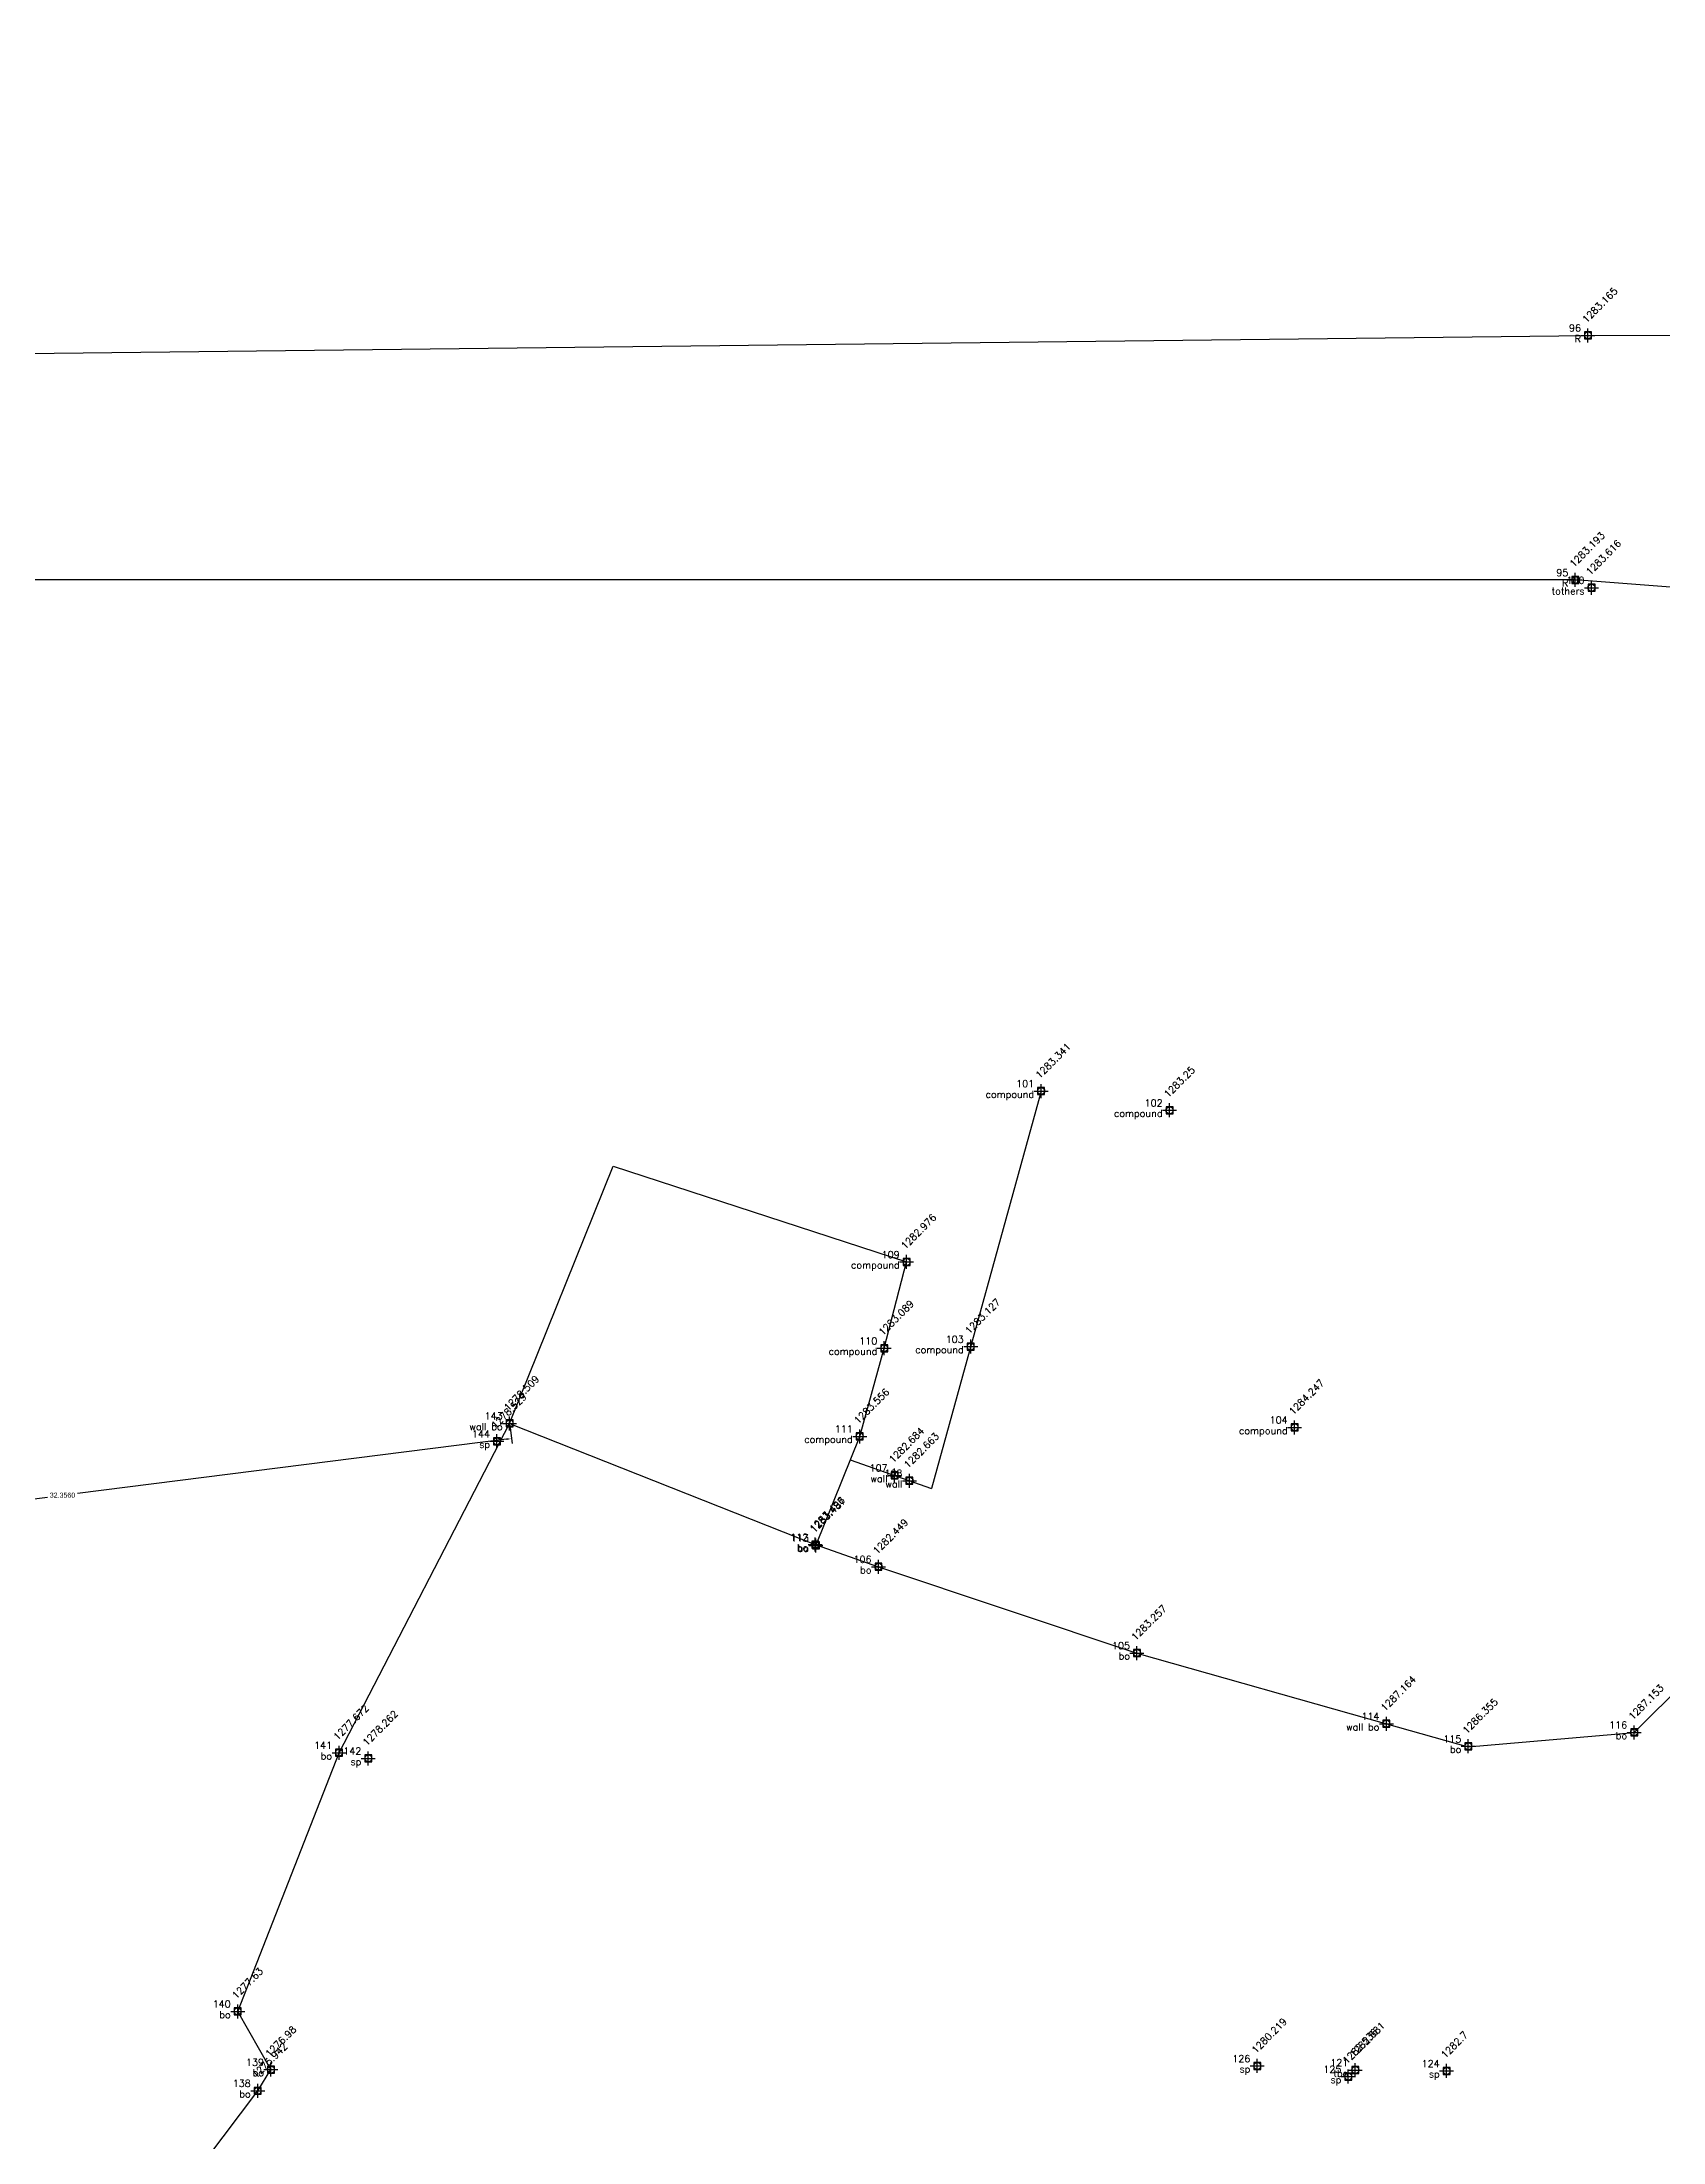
# Model space of a CAD drawing. Header units: metres. Extents: x 345912 to 349030, y 3061206 to 3061792.
# Drawn here: x 348732.1 to 348790.1, y 3061537.9 to 3061613 of the extents above; entities that cross this region are included whole.
import ezdxf
from ezdxf.enums import TextEntityAlignment as Align

# ---------------------------------------------------------------- set-up
doc = ezdxf.new("R2010")
doc.units = ezdxf.units.M
doc.header["$MEASUREMENT"] = 0
doc.header["$PDMODE"] = 98
doc.header["$PDSIZE"] = 0.25
for name, color, linetype in [('bo', 7, 'Continuous'), ('Boundary', 6, 'Continuous'), ('compound', 7, 'Continuous'), ('Features', 5, 'Continuous'), ('Points', 7, 'Continuous'), ('Points-ELV', 6, 'Continuous'), ('Points-NUM', 4, 'Continuous'), ('Points-TXT', 3, 'Continuous'), ('R', 1, 'Continuous'), ('sp', 7, 'Continuous'), ('tbo', 7, 'Continuous'), ('tothers', 7, 'Continuous'), ('wall', 42, 'Continuous'), ('wall bo', 7, 'Continuous')]:
    doc.layers.add(name, color=color, linetype=linetype)
doc.styles.add('romans', font='romans.shx')
doc.styles.get("Standard").update_dxf_attribs({"font": 'arial.ttf'})
doc.dimstyles.get("Standard").update_dxf_attribs({"dimtxt": 0.18, "dimasz": 0.18, "dimexe": 0.18, "dimexo": 0.0625, "dimgap": 0.09, "dimtad": 0, "dimtih": 1, "dimtoh": 1, "dimdec": 4, "dimzin": 0, "dimdsep": 46, "dimtxsty": 'Standard', "dimcen": 0.09, "dimadec": 0, "dimazin": 0, "dimtfac": 1, "dimtdec": 4, "dimtofl": 0, "dimtmove": 0, "dimatfit": 3, "dimfxl": 1, "dimtolj": 1, "dimtzin": 0, "dimarcsym": 0})
picture_1 = doc.add_image_def('image2.jpg', size_in_pixel=(4960, 3507))

# ---------------------------------------------------------------- blocks, each defined once
blk = doc.blocks.new('POINTS')
at = {"layer": 'Points'}
blk.add_line((0, 0), (0, 0), dxfattribs=at)
blk.add_point((0, 0), dxfattribs=at)
at = {"layer": 'Points-ELV', "style": 'romans'}
blk.add_attdef('ELEV', text='', height=1, rotation=45, dxfattribs=at).set_placement((0, 0), align=Align.BOTTOM_LEFT)
at = {"layer": 'Points-NUM', "style": 'romans'}
blk.add_attdef('PTNUM', text='', height=1, dxfattribs=at).set_placement((0, 0), align=Align.BOTTOM_RIGHT)
at = {"layer": 'Points-TXT', "style": 'romans'}
blk.add_attdef('DESC', text='', height=1, dxfattribs=at).set_placement((0, 0), align=Align.BOTTOM_RIGHT)
blk = doc.blocks.new('dh')
at = {"layer": 'Boundary'}
blk.add_lwpolyline([(346547.68, 3061292.2), (346550.811, 3061296.359), (346551.282, 3061297.117), (346550.096, 3061299.2), (346553.718, 3061308.447), (346559.814, 3061320.222), (346570.738, 3061315.886), (346573, 3061315.095), (346582.238, 3061312.012), (346591.155, 3061309.482), (346594.07465, 3061308.65361), (346600.012, 3061309.172), (346601.871, 3061311.018)], dxfattribs=at)
at = {"layer": 'Features'}
for points in [[(346578.814, 3061332.103), (346574.89876, 3061317.89177)], [(346559.814, 3061320.222), (346563.52092, 3061329.41907), (346574.005, 3061325.996)], [(346570.76731, 3061315.87437), (346572.329, 3061319.758), (346573.205, 3061322.91), (346574.005, 3061325.996)], [(346571.99222, 3061318.92049), (346574.89876, 3061317.89177)]]:
    blk.add_lwpolyline(points, dxfattribs=at)
at = {"layer": 'R'}
for points in [[(346470.8, 3061337.185), (346474.65, 3061340.185), (346477.595, 3061342.279), (346480.492, 3061344.098), (346484.067, 3061346.193), (346493.109, 3061350.19), (346501.168, 3061352.853), (346507.472, 3061355.156), (346517.062, 3061356.668), (346525.415, 3061357.549), (346531.112, 3061358.336), (346598.36, 3061359.118), (346606.403, 3061359.135), (346619.498, 3061357.676), (346630.573, 3061355.794), (346651.92, 3061352.284)], [(346649.951, 3061343.735), (346627.556, 3061347.044), (346618.472, 3061348.789), (346597.905, 3061350.377), (346531.896, 3061350.384), (346516.74, 3061347.88), (346501.121, 3061344.123), (346497.494, 3061343.302), (346491.76, 3061340.668), (346490.424, 3061339.807), (346485.111, 3061335.573), (346482.366, 3061333.706), (346478.345, 3061331.457)]]:
    blk.add_lwpolyline(points, dxfattribs=at)
at = {"layer": 'bo', "linetype": 'Continuous'}
ref = blk.add_blockref('POINTS', (346570.738, 3061315.886, 1283.496), dxfattribs=at)
ref.add_attrib('PTNUM', '112', dxfattribs={"layer": 'Points-NUM', "height": 0.25, "style": 'romans'}).set_placement((346570.488, 3061315.9485, 1283.496), align=Align.BOTTOM_RIGHT)
ref.add_attrib('DESC', 'bo', dxfattribs={"layer": 'Points-TXT', "height": 0.25, "style": 'romans'}).set_placement((346570.488, 3061315.5735, 1283.496), align=Align.BOTTOM_RIGHT)
ref.add_attrib('ELEV', '1283.496', dxfattribs={"layer": 'Points-ELV', "height": 0.25, "rotation": 45, "style": 'romans'}).set_placement((346570.738, 3061316.261, 1283.496), align=Align.BOTTOM_LEFT)
ref = blk.add_blockref('POINTS', (346570.762, 3061315.861, 1283.487), dxfattribs=at)
ref.add_attrib('PTNUM', '113', dxfattribs={"layer": 'Points-NUM', "height": 0.25, "style": 'romans'}).set_placement((346570.512, 3061315.9235, 1283.487), align=Align.BOTTOM_RIGHT)
ref.add_attrib('DESC', 'bo', dxfattribs={"layer": 'Points-TXT', "height": 0.25, "style": 'romans'}).set_placement((346570.512, 3061315.5485, 1283.487), align=Align.BOTTOM_RIGHT)
ref.add_attrib('ELEV', '1283.487', dxfattribs={"layer": 'Points-ELV', "height": 0.25, "rotation": 45, "style": 'romans'}).set_placement((346570.762, 3061316.236, 1283.487), align=Align.BOTTOM_LEFT)
ref = blk.add_blockref('POINTS', (346573, 3061315.095, 1282.449), dxfattribs=at)
ref.add_attrib('PTNUM', '106', dxfattribs={"layer": 'Points-NUM', "height": 0.25, "style": 'romans'}).set_placement((346572.75, 3061315.1575, 1282.449), align=Align.BOTTOM_RIGHT)
ref.add_attrib('DESC', 'bo', dxfattribs={"layer": 'Points-TXT', "height": 0.25, "style": 'romans'}).set_placement((346572.75, 3061314.7825, 1282.449), align=Align.BOTTOM_RIGHT)
ref.add_attrib('ELEV', '1282.449', dxfattribs={"layer": 'Points-ELV', "height": 0.25, "rotation": 45, "style": 'romans'}).set_placement((346573, 3061315.47, 1282.449), align=Align.BOTTOM_LEFT)
ref = blk.add_blockref('POINTS', (346582.238, 3061312.012, 1283.257), dxfattribs=at)
ref.add_attrib('PTNUM', '105', dxfattribs={"layer": 'Points-NUM', "height": 0.25, "style": 'romans'}).set_placement((346581.988, 3061312.0745, 1283.257), align=Align.BOTTOM_RIGHT)
ref.add_attrib('DESC', 'bo', dxfattribs={"layer": 'Points-TXT', "height": 0.25, "style": 'romans'}).set_placement((346581.988, 3061311.6995, 1283.257), align=Align.BOTTOM_RIGHT)
ref.add_attrib('ELEV', '1283.257', dxfattribs={"layer": 'Points-ELV', "height": 0.25, "rotation": 45, "style": 'romans'}).set_placement((346582.238, 3061312.387, 1283.257), align=Align.BOTTOM_LEFT)
ref = blk.add_blockref('POINTS', (346600.012, 3061309.172, 1287.153), dxfattribs=at)
ref.add_attrib('PTNUM', '116', dxfattribs={"layer": 'Points-NUM', "height": 0.25, "style": 'romans'}).set_placement((346599.762, 3061309.2345, 1287.153), align=Align.BOTTOM_RIGHT)
ref.add_attrib('DESC', 'bo', dxfattribs={"layer": 'Points-TXT', "height": 0.25, "style": 'romans'}).set_placement((346599.762, 3061308.8595, 1287.153), align=Align.BOTTOM_RIGHT)
ref.add_attrib('ELEV', '1287.153', dxfattribs={"layer": 'Points-ELV', "height": 0.25, "rotation": 45, "style": 'romans'}).set_placement((346600.012, 3061309.547, 1287.153), align=Align.BOTTOM_LEFT)
ref = blk.add_blockref('POINTS', (346553.718, 3061308.447, 1277.672), dxfattribs=at)
ref.add_attrib('PTNUM', '141', dxfattribs={"layer": 'Points-NUM', "height": 0.25, "style": 'romans'}).set_placement((346553.468, 3061308.5095, 1277.672), align=Align.BOTTOM_RIGHT)
ref.add_attrib('DESC', 'bo', dxfattribs={"layer": 'Points-TXT', "height": 0.25, "style": 'romans'}).set_placement((346553.468, 3061308.1345, 1277.672), align=Align.BOTTOM_RIGHT)
ref.add_attrib('ELEV', '1277.672', dxfattribs={"layer": 'Points-ELV', "height": 0.25, "rotation": 45, "style": 'romans'}).set_placement((346553.718, 3061308.822, 1277.672), align=Align.BOTTOM_LEFT)
ref = blk.add_blockref('POINTS', (346594.081, 3061308.676, 1286.355), dxfattribs=at)
ref.add_attrib('PTNUM', '115', dxfattribs={"layer": 'Points-NUM', "height": 0.25, "style": 'romans'}).set_placement((346593.831, 3061308.7385, 1286.355), align=Align.BOTTOM_RIGHT)
ref.add_attrib('DESC', 'bo', dxfattribs={"layer": 'Points-TXT', "height": 0.25, "style": 'romans'}).set_placement((346593.831, 3061308.3635, 1286.355), align=Align.BOTTOM_RIGHT)
ref.add_attrib('ELEV', '1286.355', dxfattribs={"layer": 'Points-ELV', "height": 0.25, "rotation": 45, "style": 'romans'}).set_placement((346594.081, 3061309.051, 1286.355), align=Align.BOTTOM_LEFT)
ref = blk.add_blockref('POINTS', (346550.096, 3061299.2, 1277.63), dxfattribs=at)
ref.add_attrib('PTNUM', '140', dxfattribs={"layer": 'Points-NUM', "height": 0.25, "style": 'romans'}).set_placement((346549.846, 3061299.2625, 1277.63), align=Align.BOTTOM_RIGHT)
ref.add_attrib('DESC', 'bo', dxfattribs={"layer": 'Points-TXT', "height": 0.25, "style": 'romans'}).set_placement((346549.846, 3061298.8875, 1277.63), align=Align.BOTTOM_RIGHT)
ref.add_attrib('ELEV', '1277.63', dxfattribs={"layer": 'Points-ELV', "height": 0.25, "rotation": 45, "style": 'romans'}).set_placement((346550.096, 3061299.575, 1277.63), align=Align.BOTTOM_LEFT)
ref = blk.add_blockref('POINTS', (346551.282, 3061297.117, 1276.98), dxfattribs=at)
ref.add_attrib('PTNUM', '139', dxfattribs={"layer": 'Points-NUM', "height": 0.25, "style": 'romans'}).set_placement((346551.032, 3061297.1795, 1276.98), align=Align.BOTTOM_RIGHT)
ref.add_attrib('DESC', 'bo', dxfattribs={"layer": 'Points-TXT', "height": 0.25, "style": 'romans'}).set_placement((346551.032, 3061296.8045, 1276.98), align=Align.BOTTOM_RIGHT)
ref.add_attrib('ELEV', '1276.98', dxfattribs={"layer": 'Points-ELV', "height": 0.25, "rotation": 45, "style": 'romans'}).set_placement((346551.282, 3061297.492, 1276.98), align=Align.BOTTOM_LEFT)
ref = blk.add_blockref('POINTS', (346550.811, 3061296.359, 1275.942), dxfattribs=at)
ref.add_attrib('PTNUM', '138', dxfattribs={"layer": 'Points-NUM', "height": 0.25, "style": 'romans'}).set_placement((346550.561, 3061296.4215, 1275.942), align=Align.BOTTOM_RIGHT)
ref.add_attrib('DESC', 'bo', dxfattribs={"layer": 'Points-TXT', "height": 0.25, "style": 'romans'}).set_placement((346550.561, 3061296.0465, 1275.942), align=Align.BOTTOM_RIGHT)
ref.add_attrib('ELEV', '1275.942', dxfattribs={"layer": 'Points-ELV', "height": 0.25, "rotation": 45, "style": 'romans'}).set_placement((346550.811, 3061296.734, 1275.942), align=Align.BOTTOM_LEFT)
at = {"layer": 'compound', "linetype": 'Continuous'}
ref = blk.add_blockref('POINTS', (346578.814, 3061332.103, 1283.341), dxfattribs=at)
ref.add_attrib('PTNUM', '101', dxfattribs={"layer": 'Points-NUM', "height": 0.25, "style": 'romans'}).set_placement((346578.564, 3061332.1655, 1283.341), align=Align.BOTTOM_RIGHT)
ref.add_attrib('DESC', 'compound', dxfattribs={"layer": 'Points-TXT', "height": 0.25, "style": 'romans'}).set_placement((346578.564, 3061331.7905, 1283.341), align=Align.BOTTOM_RIGHT)
ref.add_attrib('ELEV', '1283.341', dxfattribs={"layer": 'Points-ELV', "height": 0.25, "rotation": 45, "style": 'romans'}).set_placement((346578.814, 3061332.478, 1283.341), align=Align.BOTTOM_LEFT)
ref = blk.add_blockref('POINTS', (346583.403, 3061331.417, 1283.25), dxfattribs=at)
ref.add_attrib('PTNUM', '102', dxfattribs={"layer": 'Points-NUM', "height": 0.25, "style": 'romans'}).set_placement((346583.153, 3061331.4795, 1283.25), align=Align.BOTTOM_RIGHT)
ref.add_attrib('DESC', 'compound', dxfattribs={"layer": 'Points-TXT', "height": 0.25, "style": 'romans'}).set_placement((346583.153, 3061331.1045, 1283.25), align=Align.BOTTOM_RIGHT)
ref.add_attrib('ELEV', '1283.25', dxfattribs={"layer": 'Points-ELV', "height": 0.25, "rotation": 45, "style": 'romans'}).set_placement((346583.403, 3061331.792, 1283.25), align=Align.BOTTOM_LEFT)
ref = blk.add_blockref('POINTS', (346574.005, 3061325.996, 1282.976), dxfattribs=at)
ref.add_attrib('PTNUM', '109', dxfattribs={"layer": 'Points-NUM', "height": 0.25, "style": 'romans'}).set_placement((346573.755, 3061326.0585, 1282.976), align=Align.BOTTOM_RIGHT)
ref.add_attrib('DESC', 'compound', dxfattribs={"layer": 'Points-TXT', "height": 0.25, "style": 'romans'}).set_placement((346573.755, 3061325.6835, 1282.976), align=Align.BOTTOM_RIGHT)
ref.add_attrib('ELEV', '1282.976', dxfattribs={"layer": 'Points-ELV', "height": 0.25, "rotation": 45, "style": 'romans'}).set_placement((346574.005, 3061326.371, 1282.976), align=Align.BOTTOM_LEFT)
ref = blk.add_blockref('POINTS', (346576.297, 3061322.967, 1283.127), dxfattribs=at)
ref.add_attrib('PTNUM', '103', dxfattribs={"layer": 'Points-NUM', "height": 0.25, "style": 'romans'}).set_placement((346576.047, 3061323.0295, 1283.127), align=Align.BOTTOM_RIGHT)
ref.add_attrib('DESC', 'compound', dxfattribs={"layer": 'Points-TXT', "height": 0.25, "style": 'romans'}).set_placement((346576.047, 3061322.6545, 1283.127), align=Align.BOTTOM_RIGHT)
ref.add_attrib('ELEV', '1283.127', dxfattribs={"layer": 'Points-ELV', "height": 0.25, "rotation": 45, "style": 'romans'}).set_placement((346576.297, 3061323.342, 1283.127), align=Align.BOTTOM_LEFT)
ref = blk.add_blockref('POINTS', (346573.205, 3061322.91, 1283.089), dxfattribs=at)
ref.add_attrib('PTNUM', '110', dxfattribs={"layer": 'Points-NUM', "height": 0.25, "style": 'romans'}).set_placement((346572.955, 3061322.9725, 1283.089), align=Align.BOTTOM_RIGHT)
ref.add_attrib('DESC', 'compound', dxfattribs={"layer": 'Points-TXT', "height": 0.25, "style": 'romans'}).set_placement((346572.955, 3061322.5975, 1283.089), align=Align.BOTTOM_RIGHT)
ref.add_attrib('ELEV', '1283.089', dxfattribs={"layer": 'Points-ELV', "height": 0.25, "rotation": 45, "style": 'romans'}).set_placement((346573.205, 3061323.285, 1283.089), align=Align.BOTTOM_LEFT)
ref = blk.add_blockref('POINTS', (346587.873, 3061320.079, 1284.247), dxfattribs=at)
ref.add_attrib('PTNUM', '104', dxfattribs={"layer": 'Points-NUM', "height": 0.25, "style": 'romans'}).set_placement((346587.623, 3061320.1415, 1284.247), align=Align.BOTTOM_RIGHT)
ref.add_attrib('DESC', 'compound', dxfattribs={"layer": 'Points-TXT', "height": 0.25, "style": 'romans'}).set_placement((346587.623, 3061319.7665, 1284.247), align=Align.BOTTOM_RIGHT)
ref.add_attrib('ELEV', '1284.247', dxfattribs={"layer": 'Points-ELV', "height": 0.25, "rotation": 45, "style": 'romans'}).set_placement((346587.873, 3061320.454, 1284.247), align=Align.BOTTOM_LEFT)
ref = blk.add_blockref('POINTS', (346572.329, 3061319.758, 1283.556), dxfattribs=at)
ref.add_attrib('PTNUM', '111', dxfattribs={"layer": 'Points-NUM', "height": 0.25, "style": 'romans'}).set_placement((346572.079, 3061319.8205, 1283.556), align=Align.BOTTOM_RIGHT)
ref.add_attrib('DESC', 'compound', dxfattribs={"layer": 'Points-TXT', "height": 0.25, "style": 'romans'}).set_placement((346572.079, 3061319.4455, 1283.556), align=Align.BOTTOM_RIGHT)
ref.add_attrib('ELEV', '1283.556', dxfattribs={"layer": 'Points-ELV', "height": 0.25, "rotation": 45, "style": 'romans'}).set_placement((346572.329, 3061320.133, 1283.556), align=Align.BOTTOM_LEFT)
at = {"layer": 'R', "linetype": 'Continuous'}
ref = blk.add_blockref('POINTS', (346598.36, 3061359.118, 1283.165), dxfattribs=at)
ref.add_attrib('PTNUM', '96', dxfattribs={"layer": 'Points-NUM', "height": 0.25, "style": 'romans'}).set_placement((346598.11, 3061359.1805, 1283.165), align=Align.BOTTOM_RIGHT)
ref.add_attrib('DESC', 'R', dxfattribs={"layer": 'Points-TXT', "height": 0.25, "style": 'romans'}).set_placement((346598.11, 3061358.8055, 1283.165), align=Align.BOTTOM_RIGHT)
ref.add_attrib('ELEV', '1283.165', dxfattribs={"layer": 'Points-ELV', "height": 0.25, "rotation": 45, "style": 'romans'}).set_placement((346598.36, 3061359.493, 1283.165), align=Align.BOTTOM_LEFT)
ref = blk.add_blockref('POINTS', (346597.905, 3061350.377, 1283.193), dxfattribs=at)
ref.add_attrib('PTNUM', '95', dxfattribs={"layer": 'Points-NUM', "height": 0.25, "style": 'romans'}).set_placement((346597.655, 3061350.4395, 1283.193), align=Align.BOTTOM_RIGHT)
ref.add_attrib('DESC', 'R', dxfattribs={"layer": 'Points-TXT', "height": 0.25, "style": 'romans'}).set_placement((346597.655, 3061350.0645, 1283.193), align=Align.BOTTOM_RIGHT)
ref.add_attrib('ELEV', '1283.193', dxfattribs={"layer": 'Points-ELV', "height": 0.25, "rotation": 45, "style": 'romans'}).set_placement((346597.905, 3061350.752, 1283.193), align=Align.BOTTOM_LEFT)
at = {"layer": 'sp', "linetype": 'Continuous'}
ref = blk.add_blockref('POINTS', (346559.362, 3061319.583, 1278.529), dxfattribs=at)
ref.add_attrib('PTNUM', '144', dxfattribs={"layer": 'Points-NUM', "height": 0.25, "style": 'romans'}).set_placement((346559.112, 3061319.6455, 1278.529), align=Align.BOTTOM_RIGHT)
ref.add_attrib('DESC', 'sp', dxfattribs={"layer": 'Points-TXT', "height": 0.25, "style": 'romans'}).set_placement((346559.112, 3061319.2705, 1278.529), align=Align.BOTTOM_RIGHT)
ref.add_attrib('ELEV', '1278.529', dxfattribs={"layer": 'Points-ELV', "height": 0.25, "rotation": 45, "style": 'romans'}).set_placement((346559.362, 3061319.958, 1278.529), align=Align.BOTTOM_LEFT)
ref = blk.add_blockref('POINTS', (346554.762, 3061308.244, 1278.262), dxfattribs=at)
ref.add_attrib('PTNUM', '142', dxfattribs={"layer": 'Points-NUM', "height": 0.25, "style": 'romans'}).set_placement((346554.512, 3061308.3065, 1278.262), align=Align.BOTTOM_RIGHT)
ref.add_attrib('DESC', 'sp', dxfattribs={"layer": 'Points-TXT', "height": 0.25, "style": 'romans'}).set_placement((346554.512, 3061307.9315, 1278.262), align=Align.BOTTOM_RIGHT)
ref.add_attrib('ELEV', '1278.262', dxfattribs={"layer": 'Points-ELV', "height": 0.25, "rotation": 45, "style": 'romans'}).set_placement((346554.762, 3061308.619, 1278.262), align=Align.BOTTOM_LEFT)
ref = blk.add_blockref('POINTS', (346586.541, 3061297.249, 1280.219), dxfattribs=at)
ref.add_attrib('PTNUM', '126', dxfattribs={"layer": 'Points-NUM', "height": 0.25, "style": 'romans'}).set_placement((346586.291, 3061297.3115, 1280.219), align=Align.BOTTOM_RIGHT)
ref.add_attrib('DESC', 'sp', dxfattribs={"layer": 'Points-TXT', "height": 0.25, "style": 'romans'}).set_placement((346586.291, 3061296.9365, 1280.219), align=Align.BOTTOM_RIGHT)
ref.add_attrib('ELEV', '1280.219', dxfattribs={"layer": 'Points-ELV', "height": 0.25, "rotation": 45, "style": 'romans'}).set_placement((346586.541, 3061297.624, 1280.219), align=Align.BOTTOM_LEFT)
ref = blk.add_blockref('POINTS', (346589.794, 3061296.869, 1282.536), dxfattribs=at)
ref.add_attrib('PTNUM', '125', dxfattribs={"layer": 'Points-NUM', "height": 0.25, "style": 'romans'}).set_placement((346589.544, 3061296.9315, 1282.536), align=Align.BOTTOM_RIGHT)
ref.add_attrib('DESC', 'sp', dxfattribs={"layer": 'Points-TXT', "height": 0.25, "style": 'romans'}).set_placement((346589.544, 3061296.5565, 1282.536), align=Align.BOTTOM_RIGHT)
ref.add_attrib('ELEV', '1282.536', dxfattribs={"layer": 'Points-ELV', "height": 0.25, "rotation": 45, "style": 'romans'}).set_placement((346589.794, 3061297.244, 1282.536), align=Align.BOTTOM_LEFT)
ref = blk.add_blockref('POINTS', (346593.309, 3061297.072, 1282.7), dxfattribs=at)
ref.add_attrib('PTNUM', '124', dxfattribs={"layer": 'Points-NUM', "height": 0.25, "style": 'romans'}).set_placement((346593.059, 3061297.1345, 1282.7), align=Align.BOTTOM_RIGHT)
ref.add_attrib('DESC', 'sp', dxfattribs={"layer": 'Points-TXT', "height": 0.25, "style": 'romans'}).set_placement((346593.059, 3061296.7595, 1282.7), align=Align.BOTTOM_RIGHT)
ref.add_attrib('ELEV', '1282.7', dxfattribs={"layer": 'Points-ELV', "height": 0.25, "rotation": 45, "style": 'romans'}).set_placement((346593.309, 3061297.447, 1282.7), align=Align.BOTTOM_LEFT)
at = {"layer": 'tbo', "linetype": 'Continuous'}
ref = blk.add_blockref('POINTS', (346590.042, 3061297.103, 1282.681), dxfattribs=at)
ref.add_attrib('PTNUM', '121', dxfattribs={"layer": 'Points-NUM', "height": 0.25, "style": 'romans'}).set_placement((346589.792, 3061297.1655, 1282.681), align=Align.BOTTOM_RIGHT)
ref.add_attrib('DESC', 'tbo', dxfattribs={"layer": 'Points-TXT', "height": 0.25, "style": 'romans'}).set_placement((346589.792, 3061296.7905, 1282.681), align=Align.BOTTOM_RIGHT)
ref.add_attrib('ELEV', '1282.681', dxfattribs={"layer": 'Points-ELV', "height": 0.25, "rotation": 45, "style": 'romans'}).set_placement((346590.042, 3061297.478, 1282.681), align=Align.BOTTOM_LEFT)
at = {"layer": 'tothers', "linetype": 'Continuous'}
ref = blk.add_blockref('POINTS', (346598.487, 3061350.095, 1283.616), dxfattribs=at)
ref.add_attrib('PTNUM', '100', dxfattribs={"layer": 'Points-NUM', "height": 0.25, "style": 'romans'}).set_placement((346598.237, 3061350.1575, 1283.616), align=Align.BOTTOM_RIGHT)
ref.add_attrib('DESC', 'tothers', dxfattribs={"layer": 'Points-TXT', "height": 0.25, "style": 'romans'}).set_placement((346598.237, 3061349.7825, 1283.616), align=Align.BOTTOM_RIGHT)
ref.add_attrib('ELEV', '1283.616', dxfattribs={"layer": 'Points-ELV', "height": 0.25, "rotation": 45, "style": 'romans'}).set_placement((346598.487, 3061350.47, 1283.616), align=Align.BOTTOM_LEFT)
at = {"layer": 'wall', "linetype": 'Continuous'}
ref = blk.add_blockref('POINTS', (346573.573, 3061318.361, 1282.684), dxfattribs=at)
ref.add_attrib('PTNUM', '107', dxfattribs={"layer": 'Points-NUM', "height": 0.25, "style": 'romans'}).set_placement((346573.323, 3061318.4235, 1282.684), align=Align.BOTTOM_RIGHT)
ref.add_attrib('DESC', 'wall', dxfattribs={"layer": 'Points-TXT', "height": 0.25, "style": 'romans'}).set_placement((346573.323, 3061318.0485, 1282.684), align=Align.BOTTOM_RIGHT)
ref.add_attrib('ELEV', '1282.684', dxfattribs={"layer": 'Points-ELV', "height": 0.25, "rotation": 45, "style": 'romans'}).set_placement((346573.573, 3061318.736, 1282.684), align=Align.BOTTOM_LEFT)
ref = blk.add_blockref('POINTS', (346574.107, 3061318.172, 1282.663), dxfattribs=at)
ref.add_attrib('PTNUM', '108', dxfattribs={"layer": 'Points-NUM', "height": 0.25, "style": 'romans'}).set_placement((346573.857, 3061318.2345, 1282.663), align=Align.BOTTOM_RIGHT)
ref.add_attrib('DESC', 'wall', dxfattribs={"layer": 'Points-TXT', "height": 0.25, "style": 'romans'}).set_placement((346573.857, 3061317.8595, 1282.663), align=Align.BOTTOM_RIGHT)
ref.add_attrib('ELEV', '1282.663', dxfattribs={"layer": 'Points-ELV', "height": 0.25, "rotation": 45, "style": 'romans'}).set_placement((346574.107, 3061318.547, 1282.663), align=Align.BOTTOM_LEFT)
at = {"layer": 'wall bo', "linetype": 'Continuous'}
ref = blk.add_blockref('POINTS', (346559.814, 3061320.222, 1278.509), dxfattribs=at)
ref.add_attrib('PTNUM', '143', dxfattribs={"layer": 'Points-NUM', "height": 0.25, "style": 'romans'}).set_placement((346559.564, 3061320.2845, 1278.509), align=Align.BOTTOM_RIGHT)
ref.add_attrib('DESC', 'wall bo', dxfattribs={"layer": 'Points-TXT', "height": 0.25, "style": 'romans'}).set_placement((346559.564, 3061319.9095, 1278.509), align=Align.BOTTOM_RIGHT)
ref.add_attrib('ELEV', '1278.509', dxfattribs={"layer": 'Points-ELV', "height": 0.25, "rotation": 45, "style": 'romans'}).set_placement((346559.814, 3061320.597, 1278.509), align=Align.BOTTOM_LEFT)
ref = blk.add_blockref('POINTS', (346591.155, 3061309.482, 1287.164), dxfattribs=at)
ref.add_attrib('PTNUM', '114', dxfattribs={"layer": 'Points-NUM', "height": 0.25, "style": 'romans'}).set_placement((346590.905, 3061309.5445, 1287.164), align=Align.BOTTOM_RIGHT)
ref.add_attrib('DESC', 'wall bo', dxfattribs={"layer": 'Points-TXT', "height": 0.25, "style": 'romans'}).set_placement((346590.905, 3061309.1695, 1287.164), align=Align.BOTTOM_RIGHT)
ref.add_attrib('ELEV', '1287.164', dxfattribs={"layer": 'Points-ELV', "height": 0.25, "rotation": 45, "style": 'romans'}).set_placement((346591.155, 3061309.857, 1287.164), align=Align.BOTTOM_LEFT)
blk = doc.blocks.new('*D6')
at = {"layer": 'Defpoints', "color": 0, "transparency": 16777216}
for p in [(348748.839, 3061563.588), (348716.737, 3061559.54), (348716.806, 3061558.995)]:
    blk.add_point(p, dxfattribs=at)
at = {"layer": 'Features', "color": 0, "lineweight": -2, "transparency": 16777216}
for p, q in [((348748.847, 3061563.526), (348748.93, 3061562.864)), ((348748.729, 3061563.02), (348733.39, 3061561.086)), ((348716.985, 3061559.018), (348732.324, 3061560.951)), ((348716.745, 3061559.478), (348716.828, 3061558.816))]:
    blk.add_line(p, q, dxfattribs=at)
at = {"layer": 'Features', "color": 0, "transparency": 16777216}
for points in [[(348748.726, 3061563.05), (348748.733, 3061562.99), (348748.908, 3061563.042)], [(348716.981, 3061559.047), (348716.988, 3061558.988), (348716.806, 3061558.995)]]:
    blk.add_solid(points, dxfattribs=at)
at = {"layer": 'Features', "color": 0, "transparency": 16777216, "insert": (348732.857, 3061561.019), "char_height": 0.18, "attachment_point": 5}
blk.add_mtext('\\A1;32.3560', dxfattribs=at)

msp = doc.modelspace()

# ---------------------------------------------------------------- block references
at = {"layer": 'Features'}
msp.add_blockref('dh', (2189.02512, 243.36561), dxfattribs=at)

# ---------------------------------------------------------------- dimensions: what is measured, and where the dimension line sits
dim = msp.add_aligned_dim(p1=(348748.83912, 3061563.58761), p2=(348716.7372, 3061559.54035), distance=0.54967, dimstyle='Standard', dxfattribs=at)
dim.commit()
dim.dimension.update_dxf_attribs({"geometry": '*D6', "text_midpoint": (348732.85692, 3061561.01863)})

# ---------------------------------------------------------------- pictures from other files: only their frames are drawn
image = msp.add_image(picture_1, insert=(348527.25073, 3061329.58596), size_in_units=(505.6214, 357.50288), rotation=6, dxfattribs=at)
image.dxf.flags = 7

doc.saveas('drawing.dxf')
